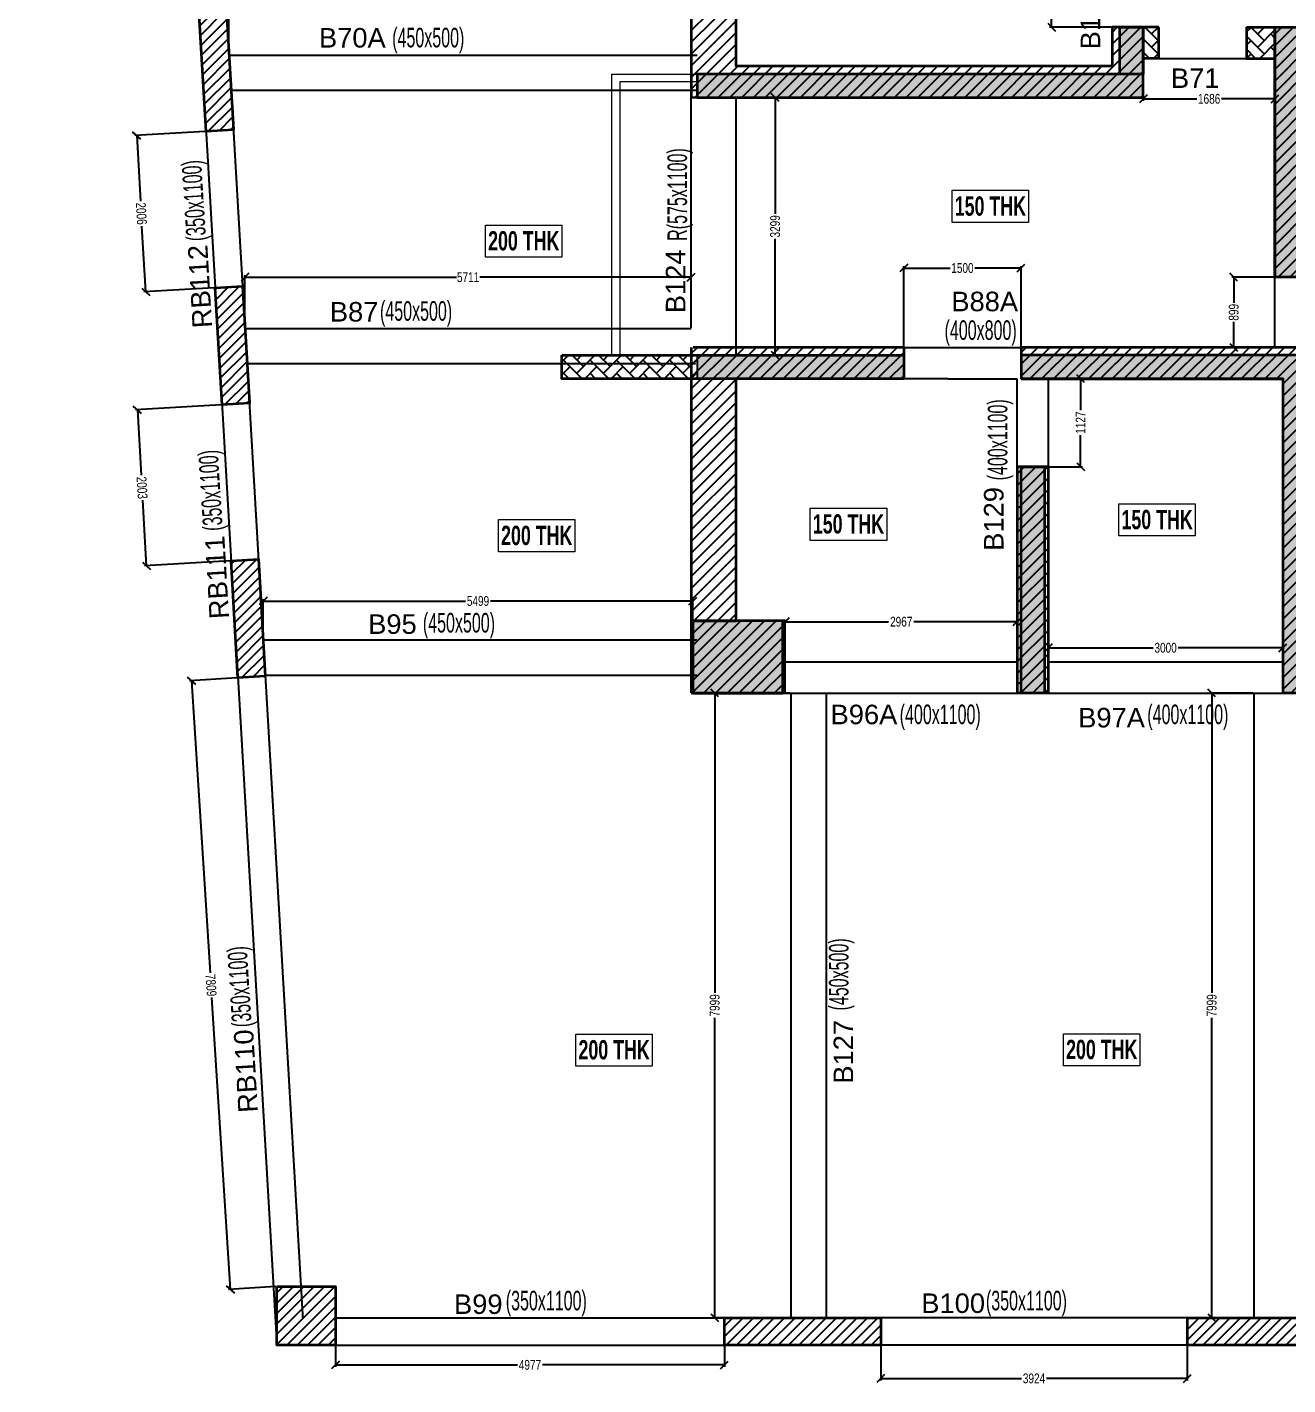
# Model space of a CAD drawing. Header units: millimetres. Extents: x 18542 to 87256, y 14692 to 73451.
# Drawn here: x 19618 to 35750, y 16629 to 34012 of the extents above; entities that cross this region are included whole.
import ezdxf
from ezdxf.enums import TextEntityAlignment as Align

# ---------------------------------------------------------------- set-up
doc = ezdxf.new("R2010")
doc.units = ezdxf.units.MM
doc.linetypes.add('HIDDEN', pattern=[0.375, 0.25, -0.125])
for name, color, linetype, lineweight in [('A-FLOR-IDEN', 11, 'Continuous', 9), ('S-BEAM-IDEN', 2, 'Continuous', 9), ('S-COLS', 5, 'Continuous', 35), ('S-WALL', 4, 'Continuous', 18)]:
    doc.layers.add(name, color=color, linetype=linetype, lineweight=lineweight)
for name, color, linetype in [('Beam Nos', 7, 'Continuous'), ('changes', 7, 'Continuous'), ('S-BEAM', 7, 'Continuous'), ('S-COL HATCH', 9, 'Continuous'), ('S-DIM', 7, 'Continuous')]:
    doc.layers.add(name, color=color, linetype=linetype)
doc.styles.add('SC-BBS1', font='SansSerif')
doc.styles.add('sobha.sed', font='swisscl.ttf')
doc.styles.add('Swis721 LtCn BT', font='swisscl.ttf', dxfattribs={"width": 0.9, "height": 233.355162})
doc.styles.add('Swis721 LtCn BT_B', font='', dxfattribs={"width": 0.9, "height": 246.918336})
doc.styles.get('Swis721 LtCn BT_B').set_extended_font_data('Swis721 LtCn BT', bold=True)
doc.dimstyles.new('S-50', dxfattribs={"dimscale": 50, "dimtxt": 2.5, "dimasz": 2, "dimexe": 0.5, "dimexo": 0.25, "dimgap": 0.25, "dimtad": 0, "dimdec": 0, "dimrnd": 0.0005, "dimzin": 0, "dimdsep": 46, "dimtxsty": 'sobha.sed', "dimblk": 'OBLIQUE', "dimcen": 0.09, "dimclrd": 8, "dimclre": 8, "dimclrt": 6, "dimadec": 0, "dimazin": 0, "dimtfac": 1, "dimtdec": 0, "dimtofl": 0, "dimtmove": 2, "dimatfit": 3, "dimfxl": 0.18, "dimtolj": 1, "dimtzin": 0, "dimlwd": -1, "dimlwe": -1, "dimarcsym": 0})
pattern_1 = [(45, (-31699446.87, 20890861.25), (-75.1300955, 75.1300955), [])]
pattern_2 = [(45, (-31618808, 20746156.34), (0, 169.7056275), [360, -120]), (135, (-31618723.15, 20746241.2), (1e-14, 169.7056275), [360, -120])]
pattern_3 = [(45, (-31682274.25, 21473233.52), (-75.1300955, 75.1300955), [])]
pattern_4 = [(45, (-31199541.81, 20886566.64), (-66.29126074, 66.29126074), [])]
pattern_5 = [(45, (-31327027.31, 20915235.64), (-66.29126074, 66.29126074), [])]

# ---------------------------------------------------------------- blocks, each defined once
blk = doc.blocks.new('A$Cd226b1b4')
at = {"layer": 'S-COL HATCH', "transparency": 33554687}
h = blk.add_hatch(dxfattribs=at)
h.set_pattern_fill('ANSI31', color=256, scale=850)
h.set_pattern_definition(pattern_1)
h.paths.add_polyline_path([(5785, 7625), (5785, 8525), (5385, 8525), (5385, 8025), (575, 8025), (575, 19125), (0, 19129), (0, 7625)])
h = blk.add_hatch(dxfattribs=at)
h.set_pattern_fill('ANSI31', color=256, scale=850)
h.set_pattern_definition(pattern_1)
h.paths.add_polyline_path([(12825, 5325), (12825, 5725), (7871, 5725), (7871, 8525), (7471, 8525), (7471, 5325)])
at = {"layer": 'S-COLS', "elevation": 0}
blk.add_lwpolyline([(0, 7629), (5785, 7625), (5785, 8525), (5385, 8525), (5385, 8025), (575, 8025), (575, 19125), (0, 19129)], close=True, dxfattribs=at)
blk.add_lwpolyline([(18625, 5325), (7471, 5325), (7471, 8525), (7871, 8525)], dxfattribs=at)
blk = doc.blocks.new('A$Cbe320e20')
at = {"layer": 'S-COL HATCH', "transparency": 33554687}
h = blk.add_hatch(color=256, dxfattribs=at)
h.dxf.hatch_style = 1
h.paths.add_polyline_path([(-2086, 2800), (-2385, 2800), (-2385, 2200), (-2086, 2200)])
at = {"layer": 'S-COL HATCH'}
h = blk.add_hatch(dxfattribs=at)
h.set_pattern_fill('AR-HBONE', color=256, scale=30)
h.set_pattern_definition(pattern_2)
h.paths.add_polyline_path([(-1885, 2400), (-1885, 2800), (-2085, 2800), (-2085, 2400)])
h = blk.add_hatch(dxfattribs=at)
h.set_pattern_fill('AR-HBONE', color=256, scale=30)
h.set_pattern_definition(pattern_2)
h.paths.add_polyline_path([(-400, 2400), (-400, 2800), (-765, 2800), (-765, 2400), (-676, 2400)])
at = {"layer": 'S-COL HATCH', "transparency": 33554687}
h = blk.add_hatch(color=256, dxfattribs=at)
h.dxf.hatch_style = 1
h.paths.add_polyline_path([(4954, -400), (4954, 0), (0, 0), (0, 2800), (-400, 2800), (-400, -400)])
h = blk.add_hatch(color=256, dxfattribs=at)
h.dxf.hatch_style = 1
h.paths.add_polyline_path([(-7796, 2200), (-7796, 1900), (-2086, 1900), (-2086, 2200)])
h = blk.add_hatch(dxfattribs=at)
h.set_pattern_fill('ANSI31', color=256, scale=850)
h.set_pattern_definition(pattern_3)
h.paths.add_polyline_path([(-5150, -1299), (-7296, -1299), (-7296, -1303), (-7871, -1303), (-7871, -4800), (-7296, -4800), (-7296, -1699), (-5150, -1699)])
h = blk.add_hatch(dxfattribs=at)
h.set_pattern_fill('ANSI31', color=256, scale=850)
h.set_pattern_definition(pattern_3)
h.paths.add_polyline_path([(100, -1299), (-3650, -1299), (-3650, -1699), (-300, -1699), (-300, -5724), (100, -5724)])
at = {"layer": 'S-COL HATCH'}
h = blk.add_hatch(dxfattribs=at)
h.set_pattern_fill('AR-HBONE', color=256, scale=30)
h.set_pattern_definition([(45, (-31802317.5, 20729084.55), (0, 169.7056275), [360, -120]), (135, (-31802232.65, 20729169.4), (1e-14, 169.7056275), [360, -120])])
h.paths.add_polyline_path([(-7796, -1400), (-9525, -1400), (-9525, -1700), (-7796, -1700)])
at = {"layer": 'S-COL HATCH', "transparency": 33554687}
h = blk.add_hatch(color=256, dxfattribs=at)
h.dxf.hatch_style = 1
h.paths.add_polyline_path([(-5150, -1400), (-7796, -1400), (-7796, -1700), (-5150, -1700)])
h = blk.add_hatch(color=256, dxfattribs=at)
h.dxf.hatch_style = 1
h.paths.add_polyline_path([(0, -1400), (-3650, -1400), (-3650, -1700), (-300, -1700), (-300, -5725), (0, -5725)])
h = blk.add_hatch(dxfattribs=at)
h.set_pattern_fill('ANSI31', color=256, scale=850)
h.set_pattern_definition(pattern_3)
h.paths.add_polyline_path([(-3300, -2827), (-3696, -2827), (-3696, -5724), (-3300, -5724)])
h = blk.add_hatch(color=256, dxfattribs=at)
h.dxf.hatch_style = 1
h.paths.add_polyline_path([(-3350, -2827), (-3650, -2827), (-3650, -5725), (-3350, -5725)])
h = blk.add_hatch(dxfattribs=at)
h.set_pattern_fill('ANSI31', color=256, scale=850)
h.set_pattern_definition(pattern_3)
h.paths.add_polyline_path([(-7871, -4800), (-7871, -5724), (-6671, -5724), (-6671, -4800)])
h = blk.add_hatch(color=256, dxfattribs=at)
h.dxf.hatch_style = 1
h.paths.add_polyline_path([(-6700, -4800), (-7850, -4800), (-7850, -5725), (-6700, -5725)])
blk.add_line((-7796, -1400), (-7796, -1700), dxfattribs=at)
at = {"layer": 'S-COLS'}
for p, q in [((-1885, 2800), (-2086, 2800)), ((-1885, 2400), (-1885, 2800)), ((-765, 2800), (-765, 2400)), ((-765, 2800), (-400, 2800)), ((-1885, 2400), (-2086, 2400)), ((-765, 2400), (-400, 2400)), ((-5150, -1299), (-5150, -1699)), ((-3650, -1299), (-3650, -1699)), ((0, -1400), (-3650, -1400)), ((-3650, -1400), (-3650, -1700)), ((-3650, -1700), (-300, -1700)), ((-300, -1700), (-300, -5725)), ((-3700, -5724), (-3300, -5724)), ((-300, -5724), (100, -5724)), ((0, -5725), (-300, -5725))]:
    blk.add_line(p, q, dxfattribs=at)
at = {"layer": 'S-COLS', "color": 5}
blk.add_lwpolyline([(-2385, 2800), (-2086, 2800), (-2086, 2200), (-2385, 2200)], close=True, dxfattribs=at)
at = {"layer": 'S-COLS'}
for points in [[(10754, -400), (-400, -400), (-400, 2800), (0, 2800)], [(-7871, -1299), (-7871, -4800), (-7296, -4800), (-7296, -1699), (-5150, -1699)], [(-5150, -1299), (-7846, -1299)], [(100, -5724), (100, -1299), (-3650, -1299)], [(-3650, -1699), (-300, -1699), (-300, -5724)], [(-3300, -5724), (-3300, -2827), (-3700, -2827), (-3700, -5724)]]:
    blk.add_lwpolyline(points, dxfattribs=at)
for points in [[(-7796, 1900), (-2086, 1900), (-2086, 2200), (-7796, 2200)], [(-7850, -5725), (-6700, -5725), (-6700, -4800), (-7850, -4800)]]:
    blk.add_lwpolyline(points, close=True, dxfattribs=at)
at = {"layer": 'S-COLS', "elevation": 0}
for points in [[(-9525, -1400), (-5150, -1400), (-5150, -1700), (-9525, -1700)], [(-3650, -2827), (-3350, -2827), (-3350, -5725), (-3650, -5725)], [(-7871, -5724), (-6671, -5724), (-6671, -4800), (-7871, -4800)]]:
    blk.add_lwpolyline(points, close=True, dxfattribs=at)
at = {"layer": 'S-WALL', "color": 7}
for p, q in [((-8885, 2200), (-7795, 2200)), ((-8885, -1400), (-8885, 2200)), ((-7795, 2100), (-8785, 2100)), ((-8785, 2100), (-8785, -1400))]:
    blk.add_line(p, q, dxfattribs=at)
blk = doc.blocks.new('_OBLIQUE')
at = {"color": 0, "linetype": 'ByBlock'}
blk.add_line((-0.5, -0.5), (0.5, 0.5), dxfattribs=at)
blk = doc.blocks.new('*D320')
at = {"layer": 'Defpoints', "color": 0, "transparency": 16777216}
for p in [(28115, 34248), (22200, 33654, 0), (28115, 33654)]:
    blk.add_point(p, dxfattribs=at)
at = {"layer": 'S-DIM', "color": 8, "transparency": 16777216}
for p, q in [((22200, 33666), (22200, 34273)), ((22200, 34248), (24997, 34248)), ((28115, 34248), (25319, 34248)), ((28115, 33666), (28115, 34273))]:
    blk.add_line(p, q, dxfattribs=at)
at = {"layer": 'S-DIM', "color": 8, "transparency": 16777216, "xscale": 100, "yscale": 100, "zscale": 100, "rotation": 180}
blk.add_blockref('_OBLIQUE', (22200, 34248), dxfattribs=at)
at = {"layer": 'S-DIM', "color": 8, "transparency": 16777216, "xscale": 100, "yscale": 100, "zscale": 100}
blk.add_blockref('_OBLIQUE', (28115, 34248), dxfattribs=at)
at = {"layer": 'S-DIM', "color": 6, "transparency": 16777216, "insert": (25158, 34248), "char_height": 125, "attachment_point": 5, "style": 'sobha.sed'}
blk.add_mtext('\\A1;5915', dxfattribs=at)
blk = doc.blocks.new('*D253')
at = {"layer": 'Defpoints', "color": 0, "transparency": 16777216}
for p in [(33900, 33611), (35586, 33611), (33900, 33093)]:
    blk.add_point(p, dxfattribs=at)
at = {"layer": 'S-DIM', "color": 8, "transparency": 16777216}
for p, q in [((33900, 33598), (33900, 33068)), ((35586, 33598), (35586, 33068)), ((33900, 33093), (34584, 33093)), ((35586, 33093), (34903, 33093))]:
    blk.add_line(p, q, dxfattribs=at)
at = {"layer": 'S-DIM', "color": 8, "transparency": 16777216, "xscale": 100, "yscale": 100, "zscale": 100, "rotation": 180}
blk.add_blockref('_OBLIQUE', (33900, 33093), dxfattribs=at)
at = {"layer": 'S-DIM', "color": 8, "transparency": 16777216, "xscale": 100, "yscale": 100, "zscale": 100}
blk.add_blockref('_OBLIQUE', (35586, 33093), dxfattribs=at)
at = {"layer": 'S-DIM', "color": 6, "transparency": 16777216, "insert": (34743, 33093), "char_height": 125, "attachment_point": 5, "style": 'sobha.sed'}
blk.add_mtext('\\A1;1686', dxfattribs=at)
blk = doc.blocks.new('*D325')
at = {"layer": 'Defpoints', "color": 0, "transparency": 16777216}
for p in [(28115, 30810), (22405, 30154), (28115, 30154)]:
    blk.add_point(p, dxfattribs=at)
at = {"layer": 'S-DIM', "color": 8, "transparency": 16777216}
for p, q in [((22405, 30166), (22405, 30835)), ((22405, 30810), (25110, 30810)), ((28115, 30810), (25410, 30810)), ((28115, 30166), (28115, 30835))]:
    blk.add_line(p, q, dxfattribs=at)
at = {"layer": 'S-DIM', "color": 8, "transparency": 16777216, "xscale": 100, "yscale": 100, "zscale": 100, "rotation": 180}
blk.add_blockref('_OBLIQUE', (22405, 30810), dxfattribs=at)
at = {"layer": 'S-DIM', "color": 8, "transparency": 16777216, "xscale": 100, "yscale": 100, "zscale": 100}
blk.add_blockref('_OBLIQUE', (28115, 30810), dxfattribs=at)
at = {"layer": 'S-DIM', "color": 6, "transparency": 16777216, "insert": (25260, 30810), "char_height": 125, "attachment_point": 5, "style": 'sobha.sed'}
blk.add_mtext('\\A1;5711', dxfattribs=at)
blk = doc.blocks.new('*D326')
at = {"layer": 'Defpoints', "color": 0, "transparency": 16777216}
for p in [(32336, 30927), (30836, 29912), (32336, 29912)]:
    blk.add_point(p, dxfattribs=at)
at = {"layer": 'S-DIM', "color": 8, "transparency": 16777216}
for p, q in [((30836, 29924), (30836, 30952)), ((32336, 29924), (32336, 30952)), ((30836, 30927), (31427, 30927)), ((32336, 30927), (31745, 30927))]:
    blk.add_line(p, q, dxfattribs=at)
at = {"layer": 'S-DIM', "color": 8, "transparency": 16777216, "xscale": 100, "yscale": 100, "zscale": 100, "rotation": 180}
blk.add_blockref('_OBLIQUE', (30836, 30927), dxfattribs=at)
at = {"layer": 'S-DIM', "color": 8, "transparency": 16777216, "xscale": 100, "yscale": 100, "zscale": 100}
blk.add_blockref('_OBLIQUE', (32336, 30927), dxfattribs=at)
at = {"layer": 'S-DIM', "color": 6, "transparency": 16777216, "insert": (31586, 30927), "char_height": 125, "attachment_point": 5, "style": 'sobha.sed'}
blk.add_mtext('\\A1;1500', dxfattribs=at)
blk = doc.blocks.new('*D334')
at = {"layer": 'Defpoints', "color": 0, "transparency": 16777216}
for p in [(28136, 26664), (22637, 26162, 0), (28136, 26162)]:
    blk.add_point(p, dxfattribs=at)
at = {"layer": 'S-DIM', "color": 8, "transparency": 16777216}
for p, q in [((22637, 26174), (22637, 26689)), ((22637, 26664), (25226, 26664)), ((28136, 26664), (25548, 26664)), ((28136, 26174), (28136, 26689))]:
    blk.add_line(p, q, dxfattribs=at)
at = {"layer": 'S-DIM', "color": 8, "transparency": 16777216, "xscale": 100, "yscale": 100, "zscale": 100, "rotation": 180}
blk.add_blockref('_OBLIQUE', (22637, 26664), dxfattribs=at)
at = {"layer": 'S-DIM', "color": 8, "transparency": 16777216, "xscale": 100, "yscale": 100, "zscale": 100}
blk.add_blockref('_OBLIQUE', (28136, 26664), dxfattribs=at)
at = {"layer": 'S-DIM', "color": 6, "transparency": 16777216, "insert": (25387, 26664), "char_height": 125, "attachment_point": 5, "style": 'sobha.sed'}
blk.add_mtext('\\A1;5499', dxfattribs=at)
blk = doc.blocks.new('*D335')
at = {"layer": 'Defpoints', "color": 0, "transparency": 16777216}
for p in [(32686, 29512), (33098, 29512), (32686, 28384)]:
    blk.add_point(p, dxfattribs=at)
at = {"layer": 'S-DIM', "color": 8, "transparency": 16777216}
for p, q in [((32699, 29512), (33123, 29512)), ((33098, 29512), (33098, 29107)), ((33098, 28384), (33098, 28789)), ((32699, 28384), (33123, 28384))]:
    blk.add_line(p, q, dxfattribs=at)
at = {"layer": 'S-DIM', "color": 8, "transparency": 16777216, "xscale": 100, "yscale": 100, "zscale": 100}
for p, rotation in [((33098, 29512), 90), ((33098, 28384), 270)]:
    blk.add_blockref('_OBLIQUE', p, dxfattribs=dict(at, rotation=rotation))
at = {"layer": 'S-DIM', "color": 6, "transparency": 16777216, "insert": (33098, 28948), "char_height": 125, "attachment_point": 5, "rotation": 90, "style": 'sobha.sed'}
blk.add_mtext('\\A1;1127', dxfattribs=at)
blk = doc.blocks.new('*D268')
at = {"layer": 'Defpoints', "color": 0, "transparency": 16777216}
for p in [(23563, 17138, 0), (28540, 17138), (28540, 16884)]:
    blk.add_point(p, dxfattribs=at)
at = {"layer": 'S-DIM', "color": 8, "transparency": 16777216}
for p, q in [((23563, 17125), (23563, 16859)), ((28540, 17125), (28540, 16859)), ((23563, 16884), (25891, 16884)), ((28540, 16884), (26213, 16884))]:
    blk.add_line(p, q, dxfattribs=at)
at = {"layer": 'S-DIM', "color": 8, "transparency": 16777216, "xscale": 100, "yscale": 100, "zscale": 100, "rotation": 180}
blk.add_blockref('_OBLIQUE', (23563, 16884), dxfattribs=at)
at = {"layer": 'S-DIM', "color": 8, "transparency": 16777216, "xscale": 100, "yscale": 100, "zscale": 100}
blk.add_blockref('_OBLIQUE', (28540, 16884), dxfattribs=at)
at = {"layer": 'S-DIM', "color": 6, "transparency": 16777216, "insert": (26052, 16884), "char_height": 125, "attachment_point": 5, "style": 'sobha.sed'}
blk.add_mtext('\\A1;4977', dxfattribs=at)
blk = doc.blocks.new('*D286')
at = {"layer": 'Defpoints', "color": 0, "transparency": 16777216}
for p in [(30540, 17138), (34464, 17138, 0), (34464, 16711)]:
    blk.add_point(p, dxfattribs=at)
at = {"layer": 'S-DIM', "color": 8, "transparency": 16777216}
for p, q in [((30540, 17125), (30540, 16686)), ((34464, 17125), (34464, 16686)), ((30540, 16711), (32341, 16711)), ((34464, 16711), (32664, 16711))]:
    blk.add_line(p, q, dxfattribs=at)
at = {"layer": 'S-DIM', "color": 8, "transparency": 16777216, "xscale": 100, "yscale": 100, "zscale": 100, "rotation": 180}
blk.add_blockref('_OBLIQUE', (30540, 16711), dxfattribs=at)
at = {"layer": 'S-DIM', "color": 8, "transparency": 16777216, "xscale": 100, "yscale": 100, "zscale": 100}
blk.add_blockref('_OBLIQUE', (34464, 16711), dxfattribs=at)
at = {"layer": 'S-DIM', "color": 6, "transparency": 16777216, "insert": (32502, 16711), "char_height": 125, "attachment_point": 5, "style": 'sobha.sed'}
blk.add_mtext('\\A1;3924', dxfattribs=at)
blk = doc.blocks.new('*D291')
at = {"layer": 'Defpoints', "color": 0, "transparency": 16777216}
for p in [(33890, 36011), (32727, 34012), (33890, 34012)]:
    blk.add_point(p, dxfattribs=at)
at = {"layer": 'S-DIM', "color": 8, "transparency": 16777216}
for p, q in [((33878, 36011), (32702, 36011)), ((32727, 36011), (32727, 35171)), ((32727, 34012), (32727, 34852)), ((33878, 34012), (32702, 34012))]:
    blk.add_line(p, q, dxfattribs=at)
at = {"layer": 'S-DIM', "color": 8, "transparency": 16777216, "xscale": 100, "yscale": 100, "zscale": 100}
for p, rotation in [((32727, 36011), 90), ((32727, 34012), 270)]:
    blk.add_blockref('_OBLIQUE', p, dxfattribs=dict(at, rotation=rotation))
at = {"layer": 'S-DIM', "color": 6, "transparency": 16777216, "insert": (32727, 35011), "char_height": 125, "attachment_point": 5, "rotation": 90, "style": 'sobha.sed'}
blk.add_mtext('\\A1;1999', dxfattribs=at)
blk = doc.blocks.new('*D378')
at = {"layer": 'Defpoints', "color": 0, "transparency": 16777216}
for p in [(21721, 25642), (22315, 25680, 0), (22813, 17888, 0)]:
    blk.add_point(p, dxfattribs=at)
at = {"layer": 'S-DIM', "color": 8, "transparency": 16777216}
for p, q in [((22303, 25679), (21696, 25641)), ((21721, 25642), (21960, 21906)), ((22219, 17850), (21980, 21586)), ((22801, 17887), (22194, 17848))]:
    blk.add_line(p, q, dxfattribs=at)
at = {"layer": 'S-DIM', "color": 8, "transparency": 16777216, "xscale": 100, "yscale": 100, "zscale": 100}
for p, rotation in [((21721, 25642), 93.6564240511908), ((22219, 17850), 273.6564240511908)]:
    blk.add_blockref('_OBLIQUE', p, dxfattribs=dict(at, rotation=rotation))
at = {"layer": 'S-DIM', "color": 6, "transparency": 16777216, "insert": (21970, 21746), "char_height": 125, "attachment_point": 5, "rotation": 273.6564, "style": 'sobha.sed'}
blk.add_mtext('\\A1;7809', dxfattribs=at)
blk = doc.blocks.new('*D379')
at = {"layer": 'Defpoints', "color": 0, "transparency": 16777216}
for p in [(22111, 29178, 0), (22228, 27178, 0), (21145, 27114)]:
    blk.add_point(p, dxfattribs=at)
at = {"layer": 'S-DIM', "color": 8, "transparency": 16777216}
for p, q in [((22099, 29177), (21003, 29113)), ((21028, 29114), (21077, 28275)), ((21145, 27114), (21096, 27954)), ((22215, 27177), (21120, 27113))]:
    blk.add_line(p, q, dxfattribs=at)
at = {"layer": 'S-DIM', "color": 8, "transparency": 16777216, "xscale": 100, "yscale": 100, "zscale": 100}
for p, rotation in [((21028, 29114), 93.3390004346063), ((21145, 27114), 273.3390004346063)]:
    blk.add_blockref('_OBLIQUE', p, dxfattribs=dict(at, rotation=rotation))
at = {"layer": 'S-DIM', "color": 6, "transparency": 16777216, "insert": (21087, 28114), "char_height": 125, "attachment_point": 5, "rotation": 273.339, "style": 'sobha.sed'}
blk.add_mtext('\\A1;2003', dxfattribs=at)
blk = doc.blocks.new('*D380')
at = {"layer": 'Defpoints', "color": 0, "transparency": 16777216}
for p in [(21907, 32678, 0), (21136, 30623), (22024, 30675, 0)]:
    blk.add_point(p, dxfattribs=at)
at = {"layer": 'S-DIM', "color": 8, "transparency": 16777216}
for p, q in [((21895, 32677), (20994, 32624)), ((21019, 32626), (21068, 31785)), ((21136, 30623), (21087, 31464)), ((22011, 30674), (21111, 30622))]:
    blk.add_line(p, q, dxfattribs=at)
at = {"layer": 'S-DIM', "color": 8, "transparency": 16777216, "xscale": 100, "yscale": 100, "zscale": 100}
for p, rotation in [((21019, 32626), 93.33900048809878), ((21136, 30623), 273.3390004880988)]:
    blk.add_blockref('_OBLIQUE', p, dxfattribs=dict(at, rotation=rotation))
at = {"layer": 'S-DIM', "color": 6, "transparency": 16777216, "insert": (21078, 31625), "char_height": 125, "attachment_point": 5, "rotation": 273.339, "style": 'sobha.sed'}
blk.add_mtext('\\A1;2006', dxfattribs=at)
blk = doc.blocks.new('*D390')
at = {"layer": 'Defpoints', "color": 0, "transparency": 16777216}
for p in [(35586, 30811), (35058, 29912), (35586, 29912)]:
    blk.add_point(p, dxfattribs=at)
at = {"layer": 'S-DIM', "color": 8, "transparency": 16777216}
for p, q in [((35573, 30811), (35033, 30811)), ((35058, 30811), (35058, 30483)), ((35058, 29912), (35058, 30239)), ((35573, 29912), (35033, 29912))]:
    blk.add_line(p, q, dxfattribs=at)
at = {"layer": 'S-DIM', "color": 8, "transparency": 16777216, "xscale": 100, "yscale": 100, "zscale": 100}
for p, rotation in [((35058, 30811), 90), ((35058, 29912), 270)]:
    blk.add_blockref('_OBLIQUE', p, dxfattribs=dict(at, rotation=rotation))
at = {"layer": 'S-DIM', "color": 6, "transparency": 16777216, "insert": (35058, 30361), "char_height": 125, "attachment_point": 5, "rotation": 90, "style": 'sobha.sed'}
blk.add_mtext('\\A1;899', dxfattribs=at)
blk = doc.blocks.new('*D391')
at = {"layer": 'Defpoints', "color": 0, "transparency": 16777216}
for p in [(28690, 33111), (28690, 29812), (29189, 29812)]:
    blk.add_point(p, dxfattribs=at)
at = {"layer": 'S-DIM', "color": 8, "transparency": 16777216}
for p, q in [((28703, 33111), (29214, 33111)), ((29189, 33111), (29189, 31622)), ((29189, 29812), (29189, 31300)), ((28703, 29812), (29214, 29812))]:
    blk.add_line(p, q, dxfattribs=at)
at = {"layer": 'S-DIM', "color": 8, "transparency": 16777216, "xscale": 100, "yscale": 100, "zscale": 100}
for p, rotation in [((29189, 33111), 90), ((29189, 29812), 270)]:
    blk.add_blockref('_OBLIQUE', p, dxfattribs=dict(at, rotation=rotation))
at = {"layer": 'S-DIM', "color": 6, "transparency": 16777216, "insert": (29189, 31461), "char_height": 125, "attachment_point": 5, "rotation": 90, "style": 'sobha.sed'}
blk.add_mtext('\\A1;3299', dxfattribs=at)
blk = doc.blocks.new('*D432')
at = {"layer": 'Defpoints', "color": 0, "transparency": 16777216}
for p in [(32286, 26399), (29319, 25486), (32286, 25486)]:
    blk.add_point(p, dxfattribs=at)
at = {"layer": 'S-DIM', "color": 8, "transparency": 16777216}
for p, q in [((29319, 25499), (29319, 26424)), ((32286, 25499), (32286, 26424)), ((29319, 26399), (30642, 26399)), ((32286, 26399), (30963, 26399))]:
    blk.add_line(p, q, dxfattribs=at)
at = {"layer": 'S-DIM', "color": 8, "transparency": 16777216, "xscale": 100, "yscale": 100, "zscale": 100, "rotation": 180}
blk.add_blockref('_OBLIQUE', (29319, 26399), dxfattribs=at)
at = {"layer": 'S-DIM', "color": 8, "transparency": 16777216, "xscale": 100, "yscale": 100, "zscale": 100}
blk.add_blockref('_OBLIQUE', (32286, 26399), dxfattribs=at)
at = {"layer": 'S-DIM', "color": 6, "transparency": 16777216, "insert": (30803, 26399), "char_height": 125, "attachment_point": 5, "style": 'sobha.sed'}
blk.add_mtext('\\A1;2967', dxfattribs=at)
blk = doc.blocks.new('*D433')
at = {"layer": 'Defpoints', "color": 0, "transparency": 16777216}
for p in [(35686, 26065), (32686, 25486), (35686, 25486)]:
    blk.add_point(p, dxfattribs=at)
at = {"layer": 'S-DIM', "color": 8, "transparency": 16777216}
for p, q in [((32686, 25499), (32686, 26090)), ((35686, 25498), (35686, 26090)), ((32686, 26065), (34025, 26065)), ((35686, 26065), (34347, 26065))]:
    blk.add_line(p, q, dxfattribs=at)
at = {"layer": 'S-DIM', "color": 8, "transparency": 16777216, "xscale": 100, "yscale": 100, "zscale": 100, "rotation": 180}
blk.add_blockref('_OBLIQUE', (32686, 26065), dxfattribs=at)
at = {"layer": 'S-DIM', "color": 8, "transparency": 16777216, "xscale": 100, "yscale": 100, "zscale": 100}
blk.add_blockref('_OBLIQUE', (35686, 26065), dxfattribs=at)
at = {"layer": 'S-DIM', "color": 6, "transparency": 16777216, "insert": (34186, 26065), "char_height": 125, "attachment_point": 5, "style": 'sobha.sed'}
blk.add_mtext('\\A1;3000', dxfattribs=at)
blk = doc.blocks.new('*D456')
at = {"layer": 'Defpoints', "color": 0, "transparency": 16777216}
for p in [(29390, 25486), (28416, 17488), (29390, 17488)]:
    blk.add_point(p, dxfattribs=at)
at = {"layer": 'S-DIM', "color": 8, "transparency": 16777216}
for p, q in [((29378, 25486), (28391, 25486)), ((28416, 25486), (28416, 21647)), ((28416, 17488), (28416, 21326)), ((29378, 17488), (28391, 17488))]:
    blk.add_line(p, q, dxfattribs=at)
at = {"layer": 'S-DIM', "color": 8, "transparency": 16777216, "xscale": 100, "yscale": 100, "zscale": 100}
for p, rotation in [((28416, 25486), 90), ((28416, 17488), 270)]:
    blk.add_blockref('_OBLIQUE', p, dxfattribs=dict(at, rotation=rotation))
at = {"layer": 'S-DIM', "color": 6, "transparency": 16777216, "insert": (28416, 21487), "char_height": 125, "attachment_point": 5, "rotation": 90, "style": 'sobha.sed'}
blk.add_mtext('\\A1;7999', dxfattribs=at)
blk = doc.blocks.new('*D457')
at = {"layer": 'Defpoints', "color": 0, "transparency": 16777216}
for p in [(35314, 25486), (34776, 17488), (35314, 17488, 0)]:
    blk.add_point(p, dxfattribs=at)
at = {"layer": 'S-DIM', "color": 8, "transparency": 16777216}
for p, q in [((35302, 25486), (34751, 25486)), ((34776, 25486), (34776, 21647)), ((34776, 17488), (34776, 21326)), ((35302, 17488), (34751, 17488))]:
    blk.add_line(p, q, dxfattribs=at)
at = {"layer": 'S-DIM', "color": 8, "transparency": 16777216, "xscale": 100, "yscale": 100, "zscale": 100}
for p, rotation in [((34776, 25486), 90), ((34776, 17488), 270)]:
    blk.add_blockref('_OBLIQUE', p, dxfattribs=dict(at, rotation=rotation))
at = {"layer": 'S-DIM', "color": 6, "transparency": 16777216, "insert": (34776, 21487), "char_height": 125, "attachment_point": 5, "rotation": 90, "style": 'sobha.sed'}
blk.add_mtext('\\A1;7999', dxfattribs=at)

msp = doc.modelspace()

# ---------------------------------------------------------------- hatches: boundary and pattern name
at = {"layer": 'S-COL HATCH', "transparency": 33554687}
h = msp.add_hatch(dxfattribs=at)
h.set_pattern_fill('ANSI31', color=256, scale=750)
h.set_pattern_definition(pattern_4)
h.paths.add_polyline_path([(21907, 32677.6), (22256.4, 32698), (22169, 34195.4), (21819.6, 34175.1)])
h = msp.add_hatch(dxfattribs=at)
h.set_pattern_fill('ANSI31', color=256, scale=750)
h.set_pattern_definition(pattern_4)
h.paths.add_polyline_path([(22111.2, 29177.6), (22460.6, 29198), (22373.2, 30695.4), (22023.8, 30675.1)])
h = msp.add_hatch(dxfattribs=at)
h.set_pattern_fill('ANSI31', color=256, scale=750)
h.set_pattern_definition(pattern_4)
h.paths.add_polyline_path([(22315.2, 25680.2), (22664.6, 25700.5), (22577.3, 27198), (22227.9, 27177.6)])
h = msp.add_hatch(dxfattribs=at)
h.set_pattern_fill('ANSI31', color=256, scale=750)
h.set_pattern_definition([(45, (-31766328.81, 20915235.64), (-66.29126074, 66.29126074), [])])
h.paths.add_polyline_path([(22813.2, 17137.5), (23563.2, 17137.5), (23563.2, 17887.5), (22813.2, 17887.5)])
h = msp.add_hatch(dxfattribs=at)
h.set_pattern_fill('ANSI31', color=256, scale=750)
h.set_pattern_definition(pattern_5)
h.paths.add_polyline_path([(30540.4, 17137.5), (30540.4, 17487.5), (28540.4, 17487.5), (28540.4, 17137.5)])
h = msp.add_hatch(dxfattribs=at)
h.set_pattern_fill('ANSI31', color=256, scale=750)
h.set_pattern_definition(pattern_5)
h.paths.add_polyline_path([(36464.5, 17137.5), (36464.5, 17487.5), (34464.5, 17487.5), (34464.5, 17137.5)])

# ---------------------------------------------------------------- linework, layer by layer
at = {"layer": 'A-FLOR-IDEN', "color": 8, "elevation": 0, "flags": 128}
for points in [[(32432.2, 31922.5), (32432.2, 31510.7), (31454.7, 31510.7), (31454.7, 31922.5)], [(26460.9, 31477.9), (26460.9, 31066.1), (25483.4, 31066.1), (25483.4, 31477.9)], [(30616.7, 27852.8), (30616.7, 27441), (29639.2, 27441), (29639.2, 27852.8)], [(34566.2, 27909.2), (34566.2, 27497.4), (33588.7, 27497.4), (33588.7, 27909.2)], [(26626.9, 27705.9), (26626.9, 27294.1), (25649.4, 27294.1), (25649.4, 27705.9)], [(27617.5, 21120.7), (27617.5, 20708.9), (26640, 20708.9), (26640, 21120.7)], [(33857.3, 21124.4), (33857.3, 20712.6), (32879.8, 20712.6), (32879.8, 21124.4)]]:
    msp.add_lwpolyline(points, close=True, dxfattribs=at)
at = {"layer": 'S-BEAM', "ltscale": 250000}
msp.add_line((19617.5, 71911.9, 0), (22813.2, 17137.5, 0), dxfattribs=at)
at = {"layer": 'S-BEAM'}
for p, q in [((21849.6, 33654), (21850, 33654)), ((22287.2, 26161.5), (22286.7, 26161.5)), ((29319, 25486.3), (32289.7, 25486.3)), ((32689.7, 25486.3), (35689.7, 25486.3)), ((23563.2, 17137.5, 0), (28540.4, 17137.5)), ((34464.5, 17137.5, 0), (30540.4, 17137.5))]:
    msp.add_line(p, q, dxfattribs=at)
at = {"layer": 'S-BEAM', "linetype": 'HIDDEN'}
for p, q in [((22200.6, 33654), (28190.4, 33654)), ((33890.4, 33611.5), (35586, 33611.5)), ((22226.9, 33204), (28176, 33204)), ((28115.4, 30154), (28115.4, 33111.5, 0)), ((28690.4, 29811.5), (28690.4, 33111.5)), ((35586, 29911.5), (35586, 30811.5)), ((22404.8, 30154), (28115.4, 30154)), ((30836, 29911.5), (32336, 29911.5)), ((22431.1, 29704), (28176, 29704)), ((30836, 29512.4), (32286, 29509)), ((32286, 28384.2), (32286, 29509)), ((32686, 28384.2), (32686, 29511.5)), ((28190.4, 26161.5), (22637.8, 26161.5)), ((29319, 25886.3), (32289.7, 25886.3)), ((32689.7, 25886.3), (35689.7, 25886.3)), ((28190.4, 25711.5), (22664, 25711.5)), ((29390.4, 25486.3), (29390.4, 17487.5)), ((29840.4, 25486.3), (29840.4, 17487.5)), ((35314.5, 25486.3), (35314.5, 17487.5, 0)), ((23563.2, 17487.5, 0), (28540.4, 17487.5)), ((34464.5, 17487.5, 0), (30540.4, 17487.5))]:
    msp.add_line(p, q, dxfattribs=at)
at = {"layer": 'S-BEAM', "elevation": 0}
msp.add_lwpolyline([(22022.3, 36704), (22200.2, 33654)], dxfattribs=at)
at = {"layer": 'S-BEAM', "linetype": 'HIDDEN', "elevation": 0}
for points in [[(22226.5, 33204), (22404.4, 30154)], [(22430.7, 29704), (22637.3, 26161.5)], [(22663.6, 25711.5), (23143.4, 17487.5)], [(23163.8, 17137.5), (23163.9, 17136.3)], [(23676, 17136.3), (23676, 17130.3)]]:
    msp.add_lwpolyline(points, dxfattribs=at)
at = {"layer": 'S-COLS', "elevation": 0}
for points in [[(21819.6, 34175.1), (22169, 34195.4), (22256.4, 32698), (21907, 32677.6)], [(22023.8, 30675.1), (22373.2, 30695.4), (22460.6, 29198), (22111.2, 29177.6)], [(22227.9, 27177.6), (22577.3, 27198), (22664.6, 25700.5), (22315.2, 25680.2)], [(22813.2, 17887.5), (23563.2, 17887.5), (23563.2, 17137.5), (22813.2, 17137.5)], [(28540.4, 17487.5), (30540.4, 17487.5), (30540.4, 17137.5), (28540.4, 17137.5)], [(34464.5, 17487.5), (36464.5, 17487.5), (36464.5, 17137.5), (34464.5, 17137.5)]]:
    msp.add_lwpolyline(points, close=True, dxfattribs=at)

# ---------------------------------------------------------------- block references
at = {"layer": 'changes'}
msp.add_blockref('A$Cd226b1b4', (28115.4, 25486.3), dxfattribs=at)
at = {"layer": 'S-COLS'}
msp.add_blockref('A$Cbe320e20', (35986, 31210.8), dxfattribs=at)

# ---------------------------------------------------------------- texts
at = {"layer": 'A-FLOR-IDEN', "color": 1, "char_height": 246.92, "width": 1155, "attachment_point": 2, "line_spacing_factor": 0.964267, "style": 'Swis721 LtCn BT_B'}
for s, insert in [('150 THK', (31943.5, 31844.5)), ('200 THK', (25972.2, 31399.9)), ('150 THK', (34077.4, 27831.1)), ('150 THK', (30127.9, 27774.8)), ('200 THK', (26138.2, 27627.9)), ('200 THK', (27128.8, 21042.7)), ('200 THK', (33368.6, 21046.4))]:
    msp.add_mtext(s, dxfattribs=dict(at, insert=insert))
at = {"layer": 'Beam Nos', "color": 3, "style": 'SC-BBS1'}
for s, p in [('B130', (33424.4, 34134.9, 0)), ('B124', (28115.4, 30757.4)), ('B129', (32186.7, 27715.7, 0)), ('B127', (30262.7, 20893))]:
    msp.add_text(s, height=250, rotation=90, dxfattribs=at).set_placement(p, align=Align.BOTTOM_CENTER)
for s, p in [('B70A', (23778.8, 33675.1)), ('B71', (34564.6, 33158.1)), ('B88A', (31871.3, 30299.3, 0)), ('B87', (23801.7, 30167.2)), ('B95', (24291.9, 26168.5, 0)), ('B96A', (30326, 25011.8, 0)), ('B97A', (33494.5, 24970.7, 0)), ('B99', (25390.4, 17461.7, 0)), ('B100', (31467.9, 17474.2, 0))]:
    msp.add_text(s, height=250, dxfattribs=at).set_placement(p, align=Align.BOTTOM_CENTER)
at = {"layer": 'Beam Nos', "style": 'SC-BBS1'}
for s, p in [('RB112', (22028.8, 30703.2, 0)), ('RB111', (22246.1, 26979.2, 0)), ('RB110', (22614.9, 20657.7, 0))]:
    msp.add_text(s, height=250, rotation=93.339, dxfattribs=at).set_placement(p, align=Align.BOTTOM_CENTER)
at = {"layer": 'S-BEAM-IDEN', "color": 3, "style": 'Swis721 LtCn BT', "width": 0.8}
for s, p in [('(450x500)', (24289, 33753.1)), ('(450x500)', (24133, 30253.1)), ('(400x800)', (31357.6, 30007.5, 0)), ('(450x500)', (24681.5, 26260.6)), ('(350x1100)', (25742.4, 17583.1)), ('(350x1100)', (31886.9, 17583.1))]:
    msp.add_text(s, height=250, dxfattribs=at).set_placement(p)
for s, p in [('R(575x1100)', (28061.5, 31275.9)), ('(400x1100)', (32160.5, 28209.6)), ('(450x500)', (30127.9, 21422.1))]:
    msp.add_text(s, height=250, rotation=90, dxfattribs=at).set_placement(p)
at = {"layer": 'S-BEAM-IDEN', "style": 'Swis721 LtCn BT', "width": 0.8}
for s, rotation, p in [('(350x1100)', 93.60442, (21907.9, 31279.9, 0)), ('(350x1100)', 93.60442, (22120.9, 27569.4, 0)), ('(400x1100)', 360, (30783.5, 25088.8, 0)), ('(400x1100)', 360, (33952.2, 25088.8, 0)), ('(350x1100)', 93.60442, (22491.6, 21215.4, 0))]:
    msp.add_text(s, height=250, rotation=rotation, dxfattribs=at).set_placement(p)

# ---------------------------------------------------------------- dimensions: what is measured, and where the dimension line sits
at = {"layer": 'S-DIM', "color": 1}
for base, p1, p2, picture, middle in [((32727, 34011.5), (33890.4, 36010.8), (33890.4, 34011.5), '*D291', (32727, 35011.2)), ((29189.1, 29811.5), (28690.4, 33110.8), (28690.4, 29811.5), '*D391', (29189.1, 31461.2)), ((35058.3, 29911.5), (35586, 30810.8), (35586, 29911.5), '*D390', (35058.3, 30361.2)), ((33097.5, 29511.5), (32686, 28384.2), (32686, 29511.5), '*D335', (33097.5, 28947.9))]:
    dim = msp.add_linear_dim(base=base, p1=p1, p2=p2, angle=90, dimstyle='S-50', dxfattribs=at)
    dim.commit()
    dim.dimension.update_dxf_attribs({"geometry": picture, "text_midpoint": middle})
for base, p1, p2, picture, middle in [((28115.4, 34248.1), (22200.2, 33654, 0), (28115.4, 33654), '*D320', (25157.8, 34248.1)), ((33900.4, 33092.5), (35586, 33610.8), (33900.4, 33610.8), '*D253', (34743.2, 33092.5)), ((32336, 30927.4), (30836, 29911.5), (32336, 29911.5), '*D326', (31586, 30927.4)), ((28115.4, 30810.3), (22404.8, 30154), (28115.4, 30154), '*D325', (25260.1, 30810.3)), ((28136, 26664.2), (22637.3, 26161.5, 0), (28136, 26161.5), '*D334', (25386.7, 26664.2)), ((32286, 26399), (29319, 25486.3), (32286, 25486.3), '*D432', (30802.5, 26399)), ((35686, 26064.8), (32686, 25486.3), (35686, 25485.6), '*D433', (34186, 26064.8)), ((28540.4, 16884.1), (23563.2, 17137.5, 0), (28540.4, 17137.5), '*D268', (26051.8, 16884.1)), ((34464.5, 16710.9), (30540.4, 17137.5), (34464.5, 17137.5, 0), '*D286', (32502.4, 16710.9))]:
    dim = msp.add_linear_dim(base=base, p1=p1, p2=p2, dimstyle='S-50', dxfattribs=at)
    dim.commit()
    dim.dimension.update_dxf_attribs({"geometry": picture, "text_midpoint": middle})
for p1, p2, distance, picture, middle in [((21907, 32677.6, 0), (22023.8, 30675.1, 0), -889.3, '*D380', (21077.7, 31624.5)), ((22111.2, 29177.6, 0), (22227.9, 27177.6, 0), -1084.7, '*D379', (21086.7, 28114.4)), ((22813.2, 17887.5, 0), (22315.2, 25680.2, 0), 595.5, '*D378', (21969.9, 21745.9))]:
    dim = msp.add_aligned_dim(p1=p1, p2=p2, distance=distance, dimstyle='S-50', dxfattribs=at)
    dim.commit()
    dim.dimension.update_dxf_attribs({"geometry": picture, "text_midpoint": middle})
at = {"layer": 'S-DIM', "color": 2}
for base, p1, p2, picture, middle in [((28416.5, 17487.5), (29390.4, 25486.3), (29390.4, 17487.5), '*D456', (28416.5, 21486.9)), ((34775.6, 17487.5), (35314.5, 25486.3), (35314.5, 17487.5, 0), '*D457', (34775.6, 21486.9))]:
    dim = msp.add_linear_dim(base=base, p1=p1, p2=p2, angle=90, dimstyle='S-50', dxfattribs=at)
    dim.commit()
    dim.dimension.update_dxf_attribs({"geometry": picture, "text_midpoint": middle})

doc.saveas('drawing.dxf')
